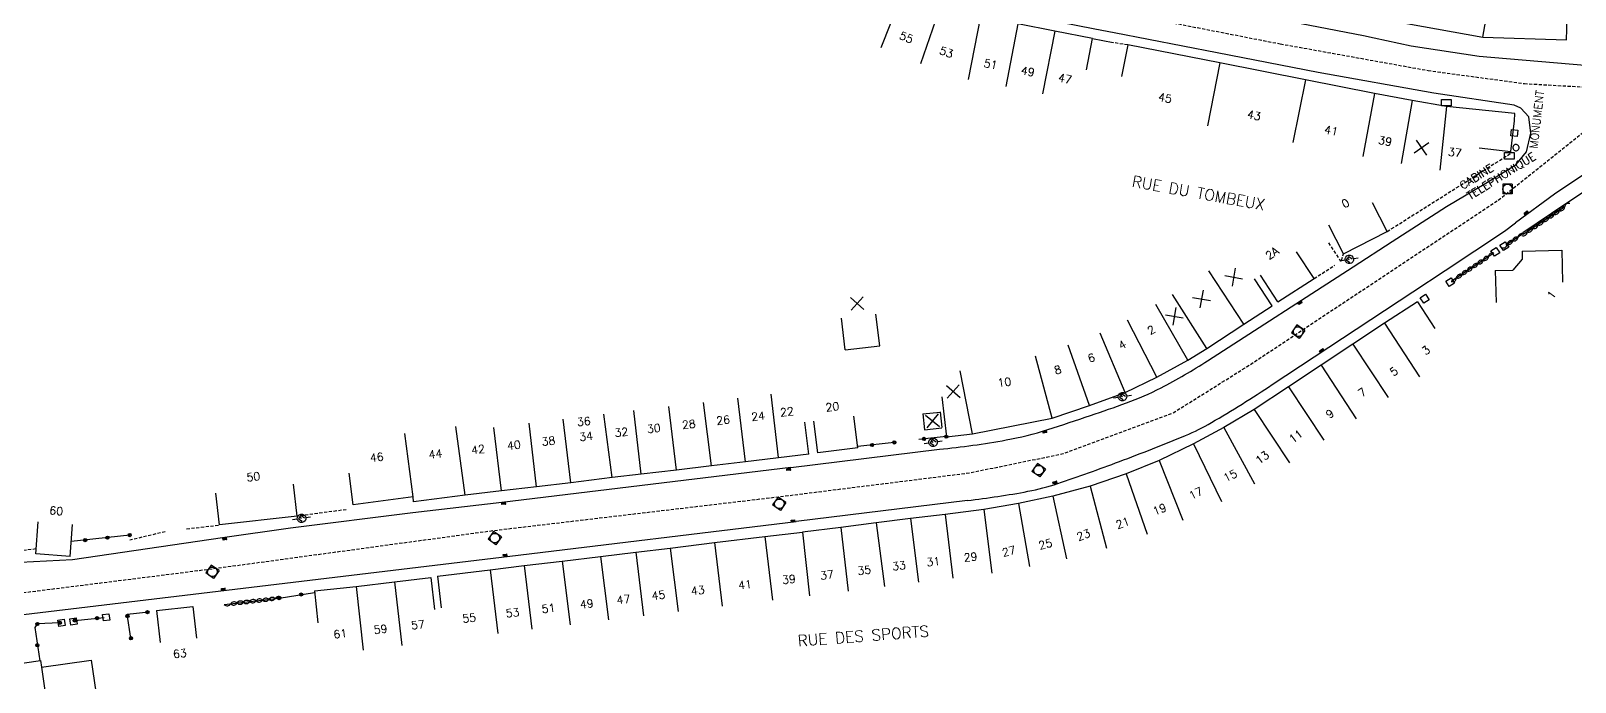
# Model space of a CAD drawing. Header units: millimetres. Extents: x 257000 to 258000, y 143000 to 144000.
# Drawn here: x 257505.7 to 257746.8, y 143334 to 143435.7 of the extents above; entities that cross this region are included whole.
import ezdxf
from ezdxf.enums import TextEntityAlignment as Align

# ---------------------------------------------------------------- set-up
doc = ezdxf.new("R2010")
doc.units = ezdxf.units.MM
doc.linetypes.add('DASHED', pattern=[0.75, 0.5, -0.25])
doc.layers.get('0').update_dxf_attribs({"linetype": 'CONTINUOUS'})
for name, color, linetype in [('W0001', 6, 'DASHED'), ('W0008', 7, 'CONTINUOUS'), ('W0100', 7, 'CONTINUOUS'), ('W0112', 1, 'DASHED'), ('W0310', 3, 'CONTINUOUS'), ('W0322', 7, 'CONTINUOUS'), ('W0400', 7, 'CONTINUOUS'), ('W0420', 7, 'CONTINUOUS'), ('W0471', 7, 'CONTINUOUS'), ('W0984', 7, 'CONTINUOUS'), ('W0989', 7, 'CONTINUOUS'), ('W0991', 7, 'CONTINUOUS'), ('W1102', 7, 'CONTINUOUS'), ('W1471', 7, 'CONTINUOUS')]:
    doc.layers.add(name, color=color, linetype=linetype)
doc.styles.get("Standard").update_dxf_attribs({"font": 'romans.shx', "width": 0.85})

# ---------------------------------------------------------------- blocks, each defined once
blk = doc.blocks.new('T1471')
at = {"color": 0, "linetype": 'Continuous', "flags": 128}
blk.add_lwpolyline([(-0.75, -0.5), (-0.75, 0.5), (0.75, 0.5), (0.75, -0.5), (-0.75, -0.5)], dxfattribs=at)
blk = doc.blocks.new('T400')
for p, q in [((-0.15, 0.3), (0.15, 0.3)), ((-0.15, -0.25), (-0.15, 0.3)), ((-0.15, 0.15), (0.15, 0.15)), ((-0.15, 0), (0.15, 0)), ((0.15, 0.3), (0.15, -0.25)), ((-0.15, -0.15), (0.15, -0.15)), ((-0.15, -0.25), (-0.15, -0.3)), ((-0.15, -0.3), (0.15, -0.3)), ((0.15, -0.3), (0.15, -0.25))]:
    blk.add_line(p, q)
blk = doc.blocks.new('T420')
for p, q in [((0.75, 0.75), (-0.75, 0.75)), ((-0.75, 0.75), (-0.75, -0.75)), ((0.75, 0.75), (0.75, -0.75)), ((0.75, -0.75), (-0.75, -0.75))]:
    blk.add_line(p, q)
blk.add_ellipse((0, 0), major_axis=(-0.53, 0.53), ratio=1, start_param=3.926991, end_param=10.210176)
blk = doc.blocks.new('t112o')
at = {"color": 0, "linetype": 'Continuous'}
for p, q in [((-0.5, 0.5), (0.5, 0.5)), ((-0.5, -0.5), (-0.5, 0.5)), ((0.5, 0.5), (0.5, -0.5)), ((0.5, -0.5), (-0.5, -0.5))]:
    blk.add_line(p, q, dxfattribs=at)
blk = doc.blocks.new('t322o')
at = {"color": 0, "linetype": 'Continuous'}
for radius in [0.25, 0.15]:
    blk.add_circle((0, 0), radius, dxfattribs=at)
blk = doc.blocks.new('t310o')
at = {"color": 0, "linetype": 'Continuous'}
for centre, start, end in [((-0.5, 0.38), 216.8699, 323.1304), ((0.5, -0.37), 36.8699, 143.1303)]:
    blk.add_arc(centre, 0.625, start, end, dxfattribs=at)
blk = doc.blocks.new('T471')
for p, q in [((-0.333334, 0.333334), (-0.333334, -0.333334)), ((-0.333334, 0.333334), (0.333334, 0.333334)), ((-0.333334, 0), (0, 0)), ((0.500001, 0.500001), (1.000002, 1.000002)), ((-0.500001, -0.500001), (-1.000002, -1.000002)), ((-0.333334, -0.333334), (0.333334, -0.333334))]:
    blk.add_line(p, q)
blk.add_ellipse((0, 0), major_axis=(0.471405, 0.471405), ratio=1, start_param=5.4977871438, end_param=11.780972451)
blk = doc.blocks.new('t991o')
at = {"color": 0, "linetype": 'Continuous'}
for p, q in [((-1, 1), (1, -1)), ((-1, -1), (1, 1))]:
    blk.add_line(p, q, dxfattribs=at)

msp = doc.modelspace()

# ---------------------------------------------------------------- linework, layer by layer
at = {"layer": 'W0001'}
msp.add_line((257734.84, 143409.32), (257756.61, 143426.67), dxfattribs=at)
msp.add_lwpolyline([(257519.33, 143507.08), (257546.51, 143493.16), (257567.47, 143483.2), (257592.2, 143471.19), (257619.17, 143458.32), (257644.02, 143446.98), (257652.46, 143444.07), (257660.51, 143441.9), (257676.79, 143438.4), (257700.8, 143433.72), (257723.87, 143429.56), (257738.91, 143427.51), (257755.06, 143426.59), (257770.03, 143427.32), (257787.83, 143429.1), (257795.55, 143430.48), (257808.14, 143435.76), (257822.18, 143443.42), (257851.2, 143460.51), (257880.54, 143477.14)], dxfattribs=at)
at = {"layer": 'W0001', "flags": 128}
msp.add_lwpolyline([(257355.67, 143156.16), (257365.57, 143173.12), (257378.27, 143193.37), (257389.74, 143211.37), (257404.2, 143235.63), (257423.79, 143266.65), (257443.87, 143300.15), (257461.81, 143331.59), (257469.93, 143339.28), (257491.36, 143346.35), (257533.97, 143351.72), (257577.91, 143357.7), (257623.96, 143363.15), (257652.31, 143366.72), (257666.9, 143369.71), (257684, 143376.04), (257695.52, 143383.25), (257734.85, 143409.31)], dxfattribs=at)
at = {"layer": 'W0008'}
for p, q in [((257671.47, 143434.57), (257674.67, 143433.91)), ((257732.48, 143413.89), (257731.77, 143413.42))]:
    msp.add_line(p, q, dxfattribs=at)
for points in [[(257674.83, 143435.45), (257671.81, 143436.02), (257660.67, 143438.18), (257654.79, 143439.46), (257649.76, 143441.01), (257643.74, 143443.32), (257636.47, 143446.43), (257628.74, 143449.9), (257619.6, 143454.22), (257592.17, 143467.3), (257575.49, 143475.4), (257555.41, 143485.18), (257532.42, 143496.41), (257518.47, 143503.65), (257517.56, 143504.12)], [(257665.36, 143495.55), (257663.65, 143484.54), (257663.08, 143478.42), (257661.85, 143463.9), (257661.8, 143461.39), (257661.26, 143454.51), (257661.41, 143450.22), (257661.95, 143447.08), (257663.97, 143445.19), (257667.81, 143443.9), (257713.78, 143435.03), (257715.47, 143434.67), (257721.21, 143433.39)], [(257738.36, 143423.65), (257737.33, 143424.16), (257724.8, 143425.99), (257706.69, 143429.26), (257690.92, 143432.32), (257674.83, 143435.45)], [(257721.21, 143433.39), (257731.88, 143431.78), (257748.38, 143430.41), (257764.98, 143430.31), (257769.35, 143430.6), (257779.33, 143431.51), (257783.99, 143432.1), (257790.68, 143433.04), (257793.93, 143433.39)], [(257813.02, 143434.27), (257804.43, 143429.58), (257799.15, 143427.53), (257792.42, 143426.08), (257785.55, 143425.14), (257764.04, 143423.26), (257759.95, 143421.19), (257743.64, 143410.24), (257737.51, 143405.75)], [(257732.88, 143411.94), (257737.62, 143414.89), (257739.26, 143416.85), (257739.93, 143419.79), (257739.63, 143422.31), (257738.36, 143423.65)], [(257761.92, 143413.39), (257760.12, 143413.08), (257750.82, 143412.34), (257745.4, 143408.72), (257738.68, 143404.18)]]:
    msp.add_lwpolyline(points, dxfattribs=at)
at = {"layer": 'W0008', "flags": 128}
for points in [[(257647.55, 143370.39, 0.020903), (257657.98, 143371.84, 0.032928), (257664.47, 143373.46, 0.00377), (257671.16, 143375.67, 0.004468), (257676.77, 143377.63, 0.033696), (257682.17, 143379.99, 0.023602), (257689.44, 143384.21), (257712.19, 143398.9), (257718.26, 143402.85), (257726.77, 143408.32), (257732.88, 143411.94)], [(257651.94, 143362.39, 0.017645), (257661.39, 143363.82, 0.035193), (257666.03, 143365.03, 0.008746), (257675.66, 143368.47, 0.008053), (257685.99, 143372.55, 0.034056), (257690.03, 143374.56, 0.01371), (257699.55, 143380.49), (257721.48, 143394.97), (257726.52, 143398.31), (257726.52, 143398.31), (257735.8, 143404.47)], [(257624.33, 143367.52), (257579.2, 143362.08), (257565.31, 143360.48), (257546.22, 143358.07), (257535.58, 143356.58), (257512.16, 143353.11), (257504.05, 143352.71, 0.014799), (257500.74, 143352.45, 0.017929), (257498.02, 143352.05, 0.000535), (257494.88, 143351.48, 0.000687), (257492.43, 143351.02, 0.007276), (257490.38, 143350.61, 0.006457), (257488.08, 143350.07), (257475.27, 143346.94, -0.081407), (257474.03, 143346.84, -0.073946), (257472.7, 143347.16, -0.0668), (257471.68, 143347.74, -0.0668), (257470.84, 143348.57)], [(257483.34, 143339, -0.02141), (257488.73, 143341.13, -0.02141), (257494.27, 143342.78, -0.014381), (257498.45, 143343.71, -0.017568), (257501.91, 143344.25), (257536.19, 143348.37), (257580.47, 143353.71), (257625.16, 143359.12)]]:
    msp.add_lwpolyline(points, format="xyb", dxfattribs=at)
for points in [[(257735.8, 143404.47), (257737.51, 143405.75)], [(257624.33, 143367.52), (257647.55, 143370.39)], [(257651.94, 143362.39), (257625.16, 143359.12)]]:
    msp.add_lwpolyline(points, dxfattribs=at)
at = {"layer": 'W0100'}
for points in [[(257670.52, 143429.66), (257671.47, 143434.57), (257665.57, 143435.72), (257659.83, 143436.84), (257653.98, 143437.98), (257647.87, 143440.08), (257642.11, 143442.38), (257632.05, 143446.66), (257626.8, 143449.18), (257620.25, 143452.28), (257614.11, 143455.19), (257608.7, 143457.76), (257603.36, 143460.29), (257598.1, 143462.73), (257595.99, 143458.2)], [(257715.49, 143442.9), (257714.61, 143437.98), (257720.58, 143436.91), (257732.41, 143434.78), (257745.5, 143434.34), (257745.67, 143439.33)], [(257737.37, 143421.68), (257737.45, 143422.83), (257726.74, 143423.94), (257721.4, 143424.87), (257715.51, 143425.97), (257704.72, 143428.11), (257691.34, 143430.73), (257676.98, 143433.54), (257676.02, 143428.63)], [(257731.85, 143417.47), (257736.82, 143416.89), (257737.37, 143421.68)]]:
    msp.add_lwpolyline(points, dxfattribs=at)
msp.add_lwpolyline([(257737.8, 143417.96), (257737.68, 143418), (257737.55, 143418), (257737.43, 143417.97), (257737.32, 143417.91), (257737.22, 143417.82), (257737.16, 143417.71), (257737.12, 143417.59), (257737.12, 143417.46), (257737.15, 143417.34), (257737.21, 143417.23), (257737.3, 143417.13), (257737.41, 143417.07), (257737.53, 143417.03), (257737.66, 143417.03), (257737.78, 143417.06), (257737.89, 143417.12), (257737.99, 143417.21), (257738.05, 143417.31), (257738.09, 143417.44), (257738.09, 143417.57), (257738.06, 143417.69), (257738, 143417.8), (257737.91, 143417.9)], close=True, dxfattribs=at)
at = {"layer": 'W0100', "flags": 128}
for points in [[(257717.49, 143404.42), (257715.22, 143408.87)], [(257710.66, 143400.93), (257708.39, 143405.39)], [(257710.66, 143400.93), (257717.49, 143404.42)], [(257738.56, 143401.32), (257744.74, 143401.48)], [(257738.56, 143401.32), (257738.59, 143400.07)], [(257744.74, 143401.48), (257744.87, 143396.48)], [(257706.06, 143397.05), (257703.34, 143401.25)], [(257738.59, 143400.07), (257737.09, 143398.38)], [(257695.09, 143389.91), (257689.61, 143398.27)], [(257699.51, 143392.82), (257696.76, 143397)], [(257700.43, 143393.4), (257697.71, 143397.6)], [(257700.43, 143393.4), (257706.06, 143397.06)], [(257734.36, 143398.31), (257737.09, 143398.38)], [(257734.36, 143398.31), (257734.49, 143393.31)], [(257689.3, 143386.13), (257683.95, 143394.57)], [(257722.21, 143393.44), (257717.08, 143390.08), (257712.13, 143386.83), (257707.17, 143383.51), (257702.07, 143380.16), (257696.69, 143376.58), (257692, 143373.8), (257687.23, 143371.22), (257681.88, 143368.62), (257676.71, 143366.57), (257671.1, 143364.62), (257665.28, 143363.08), (257659.93, 143361.92), (257654.47, 143360.97), (257648.48, 143360.21), (257643.06, 143359.58), (257637.66, 143358.89), (257632.18, 143358.15), (257626.15, 143357.46)], [(257647.92, 143378.58), (257648.66, 143372.32), (257652.72, 143372.81), (257665.15, 143375.24), (257671, 143377.23), (257676.56, 143379.28), (257681.5, 143381.66), (257686.38, 143384.33), (257689.3, 143386.13), (257695.09, 143389.91), (257699.51, 143392.82)], [(257686.38, 143384.33), (257681.35, 143392.98)], [(257722.21, 143393.44), (257724.94, 143389.25)], [(257632.86, 143385.9), (257632.26, 143390.86)], [(257638.23, 143386.55), (257637.63, 143391.51)], [(257681.5, 143381.66), (257676.92, 143390.55)], [(257717.08, 143390.08), (257722.56, 143381.72)], [(257676.56, 143379.28), (257672.65, 143388.5)], [(257712.13, 143386.83), (257717.66, 143378.5)], [(257632.86, 143385.9), (257638.23, 143386.55)], [(257665.15, 143375.24), (257662.57, 143384.93)], [(257671, 143377.23), (257667.66, 143386.66)], [(257652.72, 143372.81), (257650.8, 143382.62)], [(257707.17, 143383.51), (257712.65, 143375.14)], [(257702.07, 143380.16), (257707.58, 143371.82)], [(257611.94, 143367.78), (257610.73, 143377.71)], [(257617.28, 143368.45), (257616.09, 143378.38)], [(257622.45, 143369.09), (257621.26, 143379.02)], [(257589.98, 143365.15), (257588.77, 143375.07)], [(257596.43, 143365.97), (257595.17, 143375.89)], [(257600.96, 143366.49), (257599.81, 143376.42)], [(257606.5, 143367.13), (257605.32, 143377.07)], [(257628.59, 143369.81), (257627.96, 143374.77)], [(257634.8, 143370.6), (257634.17, 143375.56)], [(257644.97, 143375.9), (257647.65, 143376.21)], [(257644.97, 143375.9), (257645.24, 143373.45)], [(257647.68, 143376.22), (257647.94, 143373.77)], [(257696.69, 143376.58), (257702.24, 143368.26)], [(257565.36, 143362.95), (257564.05, 143372.86)], [(257573.47, 143363.2), (257572.04, 143373.93)], [(257579.18, 143363.88), (257577.99, 143373.81)], [(257584.62, 143364.52), (257583.47, 143374.46)], [(257627.16, 143369.63), (257626.56, 143374.6)], [(257645.24, 143373.45), (257647.92, 143373.76)], [(257692, 143373.8), (257696.75, 143364.99)], [(257634.8, 143370.6), (257628.59, 143369.81)], [(257687.23, 143371.22), (257691.6, 143362.22)], [(257627.16, 143369.63), (257617.28, 143368.45), (257611.94, 143367.78), (257606.5, 143367.13), (257600.96, 143366.49), (257596.43, 143365.97), (257589.98, 143365.15), (257584.62, 143364.52), (257579.18, 143363.88), (257573.47, 143363.2), (257565.43, 143362.18), (257565.36, 143362.95), (257556.02, 143361.71)], [(257681.88, 143368.62), (257685.57, 143359.33)], [(257556.02, 143361.71), (257555.36, 143366.67)], [(257676.71, 143366.57), (257679.99, 143357.12)], [(257535.1, 143358.56), (257534.53, 143363.53)], [(257547.25, 143359.95), (257546.68, 143364.92)], [(257665.28, 143363.08), (257667.39, 143353.3)], [(257671.1, 143364.62), (257673.67, 143354.96)], [(257654.47, 143360.97), (257655.73, 143351.05)], [(257659.93, 143361.92), (257661.65, 143352.07)], [(257506.42, 143354.06), (257506.8, 143359.05)], [(257511.8, 143353.66), (257512.17, 143358.65)], [(257547.25, 143359.95), (257535.1, 143358.56)], [(257632.18, 143358.15), (257633.33, 143348.22)], [(257637.66, 143358.89), (257638.96, 143348.97)], [(257643.06, 143359.58), (257644.27, 143349.65)], [(257648.48, 143360.21), (257649.63, 143350.27)], [(257569.17, 143350.58), (257577.4, 143351.55), (257582.69, 143352.23), (257588.64, 143352.91), (257594.64, 143353.66), (257600.13, 143354.3), (257605.51, 143354.96), (257612.42, 143355.82), (257620.28, 143356.76), (257626.16, 143357.46)], [(257612.42, 143355.82), (257613.64, 143345.89)], [(257620.28, 143356.76), (257621.47, 143346.83)], [(257626.15, 143357.46), (257627.29, 143347.52)], [(257511.8, 143353.66), (257506.42, 143354.06)], [(257594.64, 143353.66), (257595.88, 143343.74)], [(257600.13, 143354.3), (257601.35, 143344.37)], [(257605.51, 143354.96), (257606.73, 143345.03)], [(257577.4, 143351.55), (257578.57, 143341.62)], [(257582.69, 143352.23), (257583.89, 143342.3)], [(257588.64, 143352.91), (257589.88, 143342.99)], [(257549.94, 143348.27), (257556.48, 143348.97), (257562.44, 143349.68), (257568.12, 143350.35)], [(257549.94, 143348.27), (257550.48, 143343.3)], [(257556.48, 143348.97), (257557.55, 143339.03)], [(257562.44, 143349.68), (257563.61, 143339.75)], [(257568.12, 143350.35), (257568.7, 143345.38)], [(257569.17, 143350.58), (257569.75, 143345.62)], [(257525.27, 143345.19), (257530.95, 143345.85)], [(257530.95, 143345.85), (257531.53, 143340.88)], [(257525.27, 143345.19), (257525.85, 143340.22)], [(257497.85, 143336.03), (257507.19, 143337.37)], [(257507.19, 143337.37), (257507.34, 143336.34)], [(257507.34, 143336.34), (257515.1, 143337.45)], [(257507.34, 143336.34), (257508.75, 143326.44)], [(257515.1, 143337.45), (257515.81, 143332.5)]]:
    msp.add_lwpolyline(points, dxfattribs=at)
at = {"layer": 'W0112'}
for p, q in [((257676.98, 143433.54), (257674.67, 143433.91)), ((257731.15, 143413.01), (257731.54, 143413.28))]:
    msp.add_line(p, q, dxfattribs=at)
msp.add_lwpolyline([(257732.48, 143413.89), (257736.78, 143416.62), (257736.82, 143416.89)], dxfattribs=at)
at = {"layer": 'W0112', "flags": 128}
for points in [[(257717.5, 143404.42), (257731.77, 143413.42)], [(257708.33, 143402.62), (257710.22, 143399.75)], [(257706.06, 143397.05), (257709.33, 143399.16)], [(257710.38, 143399.89), (257710.66, 143400.93)], [(257554.92, 143360.95), (257547.33, 143359.95)], [(257534.95, 143358.48), (257529.75, 143357.88)], [(257526.66, 143357.51), (257521.12, 143356.19)], [(257506.45, 143354.82), (257503.39, 143354.43)]]:
    msp.add_lwpolyline(points, dxfattribs=at)
at = {"layer": 'W0310'}
msp.add_line((257745.19, 143408.22), (257738.75, 143403.92), dxfattribs=at)
msp.add_lwpolyline([(257738.77, 143404.07), (257736.04, 143402.29)], dxfattribs=at)
at = {"layer": 'W0310', "flags": 128}
for points in [[(257734.14, 143401.04), (257727.56, 143396.66)], [(257535.87, 143346.13), (257544.44, 143347.13)]]:
    msp.add_lwpolyline(points, dxfattribs=at)
at = {"layer": 'W0322', "flags": 128}
for points in [[(257648.63, 143372.36), (257644.36, 143371.93)], [(257640.51, 143371.46), (257634.84, 143370.81)], [(257521.1, 143356.98), (257511.97, 143355.96)], [(257544.43, 143347.13), (257549.95, 143348.04)], [(257512.52, 143343.64), (257517.11, 143344.13)], [(257521.29, 143340.87), (257520.69, 143344.63), (257524.1, 143344.97)], [(257510.17, 143343.29), (257506.64, 143343.1), (257506.27, 143342.57), (257507.04, 143337.36)]]:
    msp.add_lwpolyline(points, dxfattribs=at)
at = {"layer": 'W1102'}
for p, q in [((257642.11, 143442.38), (257638.41, 143433.09)), ((257732.41, 143434.78), (257734.18, 143444.62)), ((257647.87, 143440.08), (257644.62, 143430.62)), ((257653.98, 143437.98), (257652.06, 143428.17)), ((257659.83, 143436.84), (257657.91, 143427.03)), ((257665.57, 143435.72), (257663.65, 143425.91)), ((257691.34, 143430.73), (257689.42, 143420.91)), ((257704.72, 143428.11), (257702.77, 143418.3)), ((257715.51, 143425.97), (257713.68, 143416.14)), ((257721.4, 143424.87), (257719.67, 143415.02)), ((257726.74, 143423.94), (257725.71, 143413.99))]:
    msp.add_line(p, q, dxfattribs=at)

# ---------------------------------------------------------------- block references
at = {"layer": 'W0112'}
for p, rotation in [((257737.33, 143419.78), 353.3906673069878), ((257734.38, 143401.22), 33.33116280529355), ((257735.79, 143402.12), 33.33116280529355), ((257727.33, 143396.5), 33.33116280529355), ((257723.35, 143393.9), 33.33116280529355), ((257510.46, 143343.29), 8.375505454239526), ((257512.32, 143343.48), 8.375505454239526), ((257517.42, 143344.14), 8.375505454239526)]:
    msp.add_blockref('t112o', p, dxfattribs=dict(at, rotation=rotation))
at = {"layer": 'W0310'}
for p, rotation in [((257745.19, 143408.22), 213.7290530809837), ((257741.03, 143405.44), 213.7290530809837), ((257741.86, 143406), 213.7290530809837), ((257742.7, 143406.55), 213.7290530809837), ((257743.53, 143407.11), 213.7290530809837), ((257744.36, 143407.66), 213.7290530809837), ((257737.09, 143402.97), 213.1171704075917), ((257737.93, 143403.52), 213.1171704075917), ((257739.37, 143404.33), 213.7290530809837), ((257740.2, 143404.89), 213.7290530809837), ((257736.25, 143402.43), 213.1171704075917), ((257729.98, 143398.27), 213.6434263785854), ((257730.81, 143398.82), 213.6434263785854), ((257731.64, 143399.37), 213.6434263785854), ((257732.48, 143399.93), 213.6434263785854), ((257733.31, 143400.48), 213.6434263785854), ((257728.31, 143397.16), 213.6434263785854), ((257729.15, 143397.71), 213.6434263785854), ((257536.87, 143346.25), 6.643107646039581), ((257537.86, 143346.36), 6.643107646039581), ((257538.85, 143346.48), 6.643107646039581), ((257539.85, 143346.59), 6.643107646039581), ((257540.84, 143346.71), 6.643107646039581), ((257541.83, 143346.82), 6.643107646039581), ((257542.83, 143346.94), 6.643107646039581), ((257543.82, 143347.06), 6.643107646039581)]:
    msp.add_blockref('t310o', p, dxfattribs=dict(at, rotation=rotation))
at = {"layer": 'W0322'}
for p, rotation in [((257648.63, 143372.36), 185.7022972655045), ((257637.03, 143371.06), 186.5122533556701), ((257640.51, 143371.46), 186.5122533556701), ((257645.15, 143372.01), 185.7022972655045), ((257514.14, 143356.2), 186.3697573834465), ((257517.62, 143356.59), 186.3697573834465), ((257521.1, 143356.98), 186.3697573834465), ((257544.43, 143347.13), 9.327927552862798), ((257547.88, 143347.7), 9.327927552862798), ((257510.17, 143343.29), 183.0374910400537), ((257512.52, 143343.64), 6.172235706688801), ((257516, 143344.01), 6.172235706688801), ((257520.74, 143344.33), 99.17762465117121), ((257523.87, 143344.94), 5.644228449822343), ((257506.68, 143343.1), 183.0374910400537), ((257521.29, 143340.87), 99.17762465117121), ((257506.68, 143339.78), 278.4437720991659)]:
    msp.add_blockref('t322o', p, dxfattribs=dict(at, rotation=rotation))
at = {"layer": 'W0400'}
for p, rotation in [((257739.21, 143407.31), 126.6442737148978), ((257703.88, 143393.27), 122.9669456289876), ((257707.26, 143385.82), 123.3843128432476), ((257664.01, 143373.12), 103.5347958605065), ((257624.02, 143367.24), 98.04933796777878), ((257665.61, 143365.18), 104.244784165312), ((257579.51, 143361.92), 96.59580223456675), ((257624.72, 143359.21), 96.19023718392512), ((257535.96, 143356.41), 99.16064098368665), ((257579.73, 143353.85), 96.91266487418655), ((257535.72, 143348.53), 94.62443846023469)]:
    msp.add_blockref('T400', p, dxfattribs=dict(at, rotation=rotation))
at = {"layer": 'W0420'}
msp.add_blockref('T420', (257736.28, 143411.04), dxfattribs=at)
at = {"layer": 'W0420', "rotation": 325.118802412107}
for p in [(257703.58, 143388.76), (257663.06, 143367.11), (257622.55, 143361.87), (257578.11, 143356.51), (257534.01, 143351.25)]:
    msp.add_blockref('T420', p, dxfattribs=at)
at = {"layer": 'W0471', "rotation": 325.118802412107}
for p in [(257711.57, 143400.04), (257676.15, 143378.61), (257646.58, 143371.48), (257547.93, 143359.61)]:
    msp.add_blockref('T471', p, dxfattribs=at)
at = {"layer": 'W0991'}
for p, rotation in [((257722.86, 143417.51), 80.09105079006495), ((257693.51, 143397.27), 305.0729036724408), ((257634.7, 143393.17), 273.2700549261944), ((257688.48, 143393.87), 305.0729036724408), ((257684.25, 143391.15), 305.0729036724408), ((257649.72, 143379.42), 273.2700549261944), ((257646.46, 143374.84), 276.0380009786446)]:
    msp.add_blockref('t991o', p, dxfattribs=dict(at, rotation=rotation))
at = {"layer": 'W1471'}
for p in [(257726.72, 143424.53), (257736.56, 143416.23)]:
    msp.add_blockref('T1471', p, dxfattribs=at)

# ---------------------------------------------------------------- texts
at = {"layer": 'W0984'}
for s, rotation, p in [('MONUMENT', 83.3853, (257740.84, 143421.92)), ('TELEPHONIQUE', 31.8687, (257735.34, 143413.02)), ('CABINE', 31.8687, (257731.45, 143412.98))]:
    msp.add_text(s, height=1.25, rotation=rotation, dxfattribs=at).set_placement(p, align=Align.MIDDLE)
at = {"layer": 'W0989'}
for s, rotation, p in [('RUE DU TOMBEUX', 349.7913, (257688.03, 143410.43)), ('RUE DES SPORTS', 4.3246, (257635.67, 143341.24))]:
    msp.add_text(s, height=1.75, rotation=rotation, dxfattribs=at).set_placement(p, align=Align.MIDDLE)
at = {"layer": 'W0991'}
for s, rotation, p in [('55', 338.2843, (257642.4, 143434.73)), ('53', 341.0401, (257648.65, 143432.41)), ('51', 348.9692, (257655.56, 143430.54)), ('49', 348.9551, (257661.36, 143429.41)), ('47', 348.9684, (257667.18, 143428.28)), ('45', 348.9327, (257682.81, 143425.26)), ('43', 348.9331, (257696.69, 143422.55)), ('41', 348.7616, (257708.75, 143420.17)), ('39', 349.4462, (257717.17, 143418.54)), ('37', 354.0877, (257728.06, 143416.76)), ('0', 29.033, (257710.96, 143408.81)), ('2A', 34.666, (257699.51, 143401.01)), ('1', 51.7074, (257743.15, 143394.52)), ('2', 30.0812, (257680.65, 143389.04)), ('4', 30.0812, (257676.13, 143386.71)), ('6', 18.3391, (257671.29, 143384.67)), ('3', 36.2994, (257723.55, 143385.84)), ('8', 18.3391, (257666.05, 143382.81)), ('5', 36.2994, (257718.53, 143382.55)), ('10', 6.6707, (257657.7, 143380.86)), ('7', 36.2994, (257713.59, 143379.27)), ('20', 6.6707, (257630.84, 143377.03)), ('36', 6.6707, (257592.01, 143374.73)), ('28', 6.6707, (257608.41, 143374.29)), ('26', 6.6707, (257613.78, 143374.95)), ('24', 6.6707, (257619.24, 143375.56)), ('22', 6.6707, (257623.74, 143376.25)), ('9', 36.2994, (257708.55, 143375.94)), ('38', 6.6707, (257586.49, 143371.67)), ('34', 6.6707, (257592.38, 143372.39)), ('32', 6.6707, (257597.89, 143373.06)), ('30', 6.6707, (257602.94, 143373.65)), ('11', 36.2994, (257703.22, 143372.41)), ('44', 6.6707, (257568.84, 143369.65)), ('42', 6.6707, (257575.5, 143370.37)), ('40', 6.6707, (257581.1, 143371.04)), ('13', 36.2994, (257697.98, 143369.1)), ('46', 6.6707, (257559.67, 143369.14)), ('50', 6.6707, (257540.4, 143366.1)), ('15', 26.3476, (257692.97, 143366.26)), ('17', 26.3476, (257687.59, 143363.52)), ('60', 354.7945, (257509.63, 143360.77)), ('19', 20.6848, (257681.95, 143361.02)), ('23', 20.6848, (257670.06, 143357.01)), ('21', 20.6848, (257676.18, 143358.88)), ('25', 14.3867, (257664.11, 143355.57)), ('31', 6.6707, (257646.61, 143352.85)), ('29', 6.6707, (257652.42, 143353.56)), ('27', 14.3867, (257658.41, 143354.46)), ('39', 6.6707, (257624.05, 143350.07)), ('37', 6.6707, (257630, 143350.76)), ('35', 6.6707, (257635.81, 143351.49)), ('33', 6.6707, (257641.24, 143352.2)), ('45', 6.6707, (257603.67, 143347.59)), ('43', 6.6707, (257609.82, 143348.35)), ('41', 6.6707, (257617.2, 143349.25)), ('51', 6.6707, (257586.5, 143345.53)), ('49', 6.6707, (257592.47, 143346.24)), ('47', 6.6707, (257598.22, 143346.94)), ('57', 6.6707, (257566.1, 143342.97)), ('55', 6.6707, (257574.12, 143344.03)), ('53', 6.6707, (257580.89, 143344.85)), ('61', 6.6707, (257553.98, 143341.57)), ('59', 6.6707, (257560.27, 143342.28)), ('63', 6.6707, (257528.92, 143338.48))]:
    msp.add_text(s, height=1.25, rotation=rotation, dxfattribs=at).set_placement(p, align=Align.MIDDLE)

doc.saveas('drawing.dxf')
